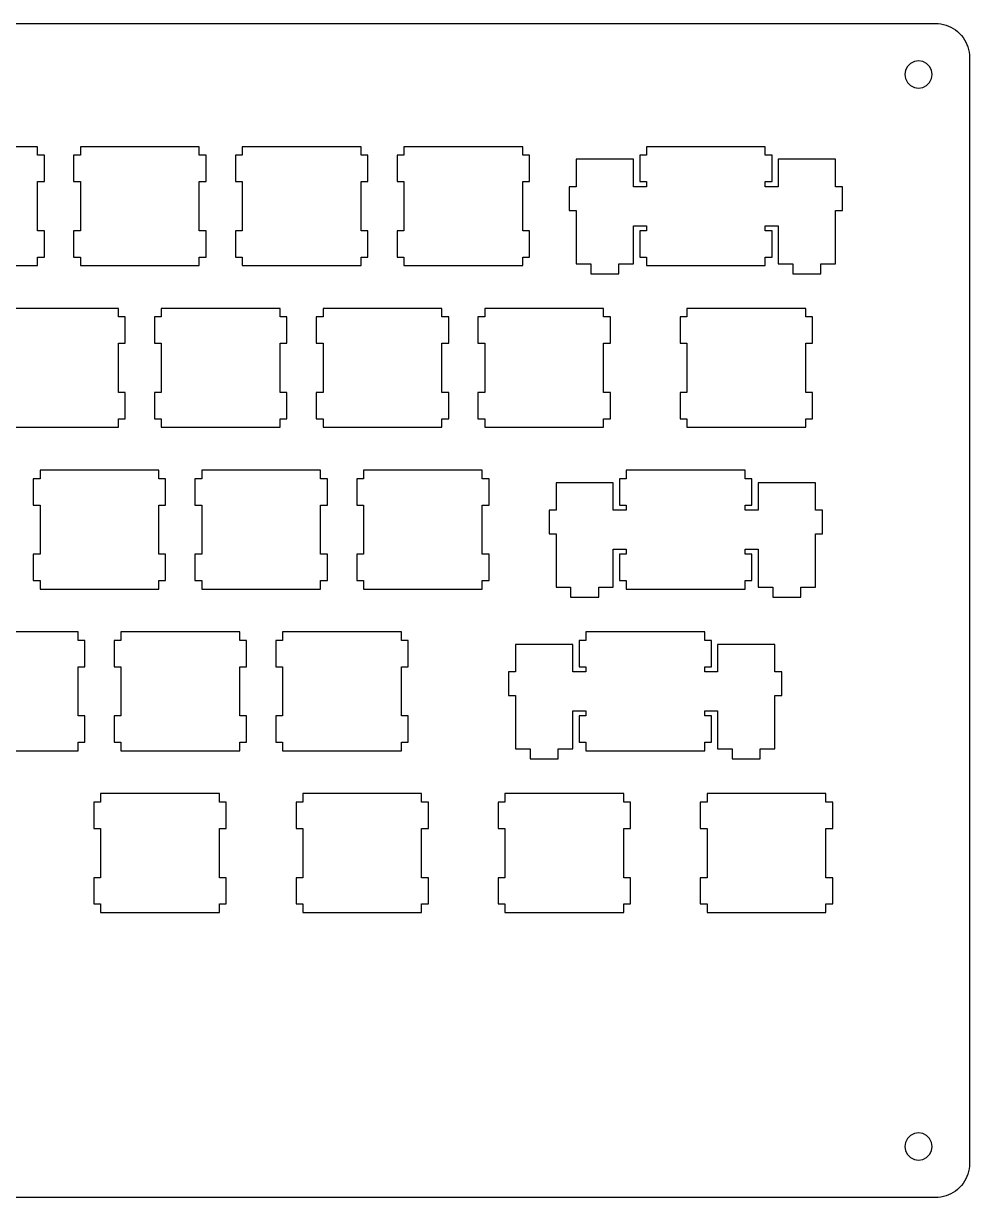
# Model space of a CAD drawing. Extents: x 0 to 310, y 0 to 138.
# Drawn here: x 198.4 to 309.8, y 0.1 to 138.4 of the extents above; entities that cross this region are included whole.
import ezdxf

# ---------------------------------------------------------------- set-up
doc = ezdxf.new("R2010")
doc.units = 0
doc.layers.get('0').update_dxf_attribs({"linetype": 'CONTINUOUS'})

msp = doc.modelspace()

# ---------------------------------------------------------------- linework, layer by layer
at = {"color": 0}
for p, q in [((4.09416, 138.374), (305.846, 138.373)), ((305.846, 138.373), (306.159, 138.362)), ((306.159, 138.362), (306.47, 138.326)), ((306.47, 138.326), (306.779, 138.264)), ((306.779, 138.264), (307.082, 138.18)), ((307.082, 138.18), (307.376, 138.07)), ((307.376, 138.07), (307.661, 137.94)), ((307.661, 137.94), (307.935, 137.784)), ((307.935, 137.784), (308.197, 137.611)), ((308.197, 137.611), (308.442, 137.416)), ((308.442, 137.416), (308.673, 137.202)), ((308.673, 137.202), (308.887, 136.973)), ((308.887, 136.973), (309.082, 136.726)), ((309.082, 136.726), (309.255, 136.463)), ((309.255, 136.463), (309.409, 136.19)), ((309.409, 136.19), (309.541, 135.905)), ((309.541, 135.905), (309.649, 135.61)), ((309.649, 135.61), (309.735, 135.308)), ((309.735, 135.308), (309.795, 135.001)), ((309.795, 135.001), (309.833, 134.687)), ((309.833, 134.687), (309.846, 134.375)), ((309.846, 134.375), (309.846, 4.07211)), ((302.323, 132.869), (302.245, 132.374)), ((302.551, 133.315), (302.323, 132.869)), ((302.905, 133.67), (302.551, 133.315)), ((303.35, 133.897), (302.905, 133.67)), ((303.846, 133.974), (303.35, 133.897)), ((304.34, 133.897), (303.846, 133.974)), ((304.786, 133.67), (304.34, 133.897)), ((305.14, 133.315), (304.786, 133.67)), ((305.366, 132.869), (305.14, 133.315)), ((305.446, 132.374), (305.366, 132.869)), ((302.245, 132.374), (302.323, 131.88)), ((302.323, 131.88), (302.551, 131.434)), ((302.551, 131.434), (302.905, 131.08)), ((304.786, 131.08), (305.14, 131.434)), ((305.14, 131.434), (305.366, 131.88)), ((305.366, 131.88), (305.446, 132.374)), ((302.905, 131.08), (303.35, 130.852)), ((303.35, 130.852), (303.846, 130.773)), ((303.846, 130.773), (304.34, 130.852)), ((304.34, 130.852), (304.786, 131.08)), ((200.069, 123.85), (186.069, 123.85)), ((200.069, 122.849), (200.069, 123.85)), ((205.119, 123.85), (205.119, 122.849)), ((219.119, 123.85), (205.119, 123.85)), ((219.119, 122.849), (219.119, 123.85)), ((224.169, 123.85), (224.169, 122.849)), ((238.169, 123.85), (224.169, 123.85)), ((238.169, 122.849), (238.169, 123.85)), ((243.219, 123.85), (243.219, 122.849)), ((257.219, 123.85), (243.219, 123.85)), ((257.219, 122.849), (257.219, 123.85)), ((271.794, 123.85), (271.794, 122.849)), ((285.794, 123.85), (271.794, 123.85)), ((285.794, 122.849), (285.794, 123.85)), ((200.87, 122.849), (200.069, 122.849)), ((200.87, 119.749), (200.87, 122.849)), ((205.119, 122.849), (204.32, 122.849)), ((204.32, 122.849), (204.32, 119.749)), ((219.92, 122.849), (219.119, 122.849)), ((219.92, 119.749), (219.92, 122.849)), ((224.169, 122.849), (223.37, 122.849)), ((223.37, 122.849), (223.37, 119.749)), ((238.97, 122.849), (238.169, 122.849)), ((238.97, 119.749), (238.97, 122.849)), ((243.219, 122.849), (242.42, 122.849)), ((242.42, 122.849), (242.42, 119.749)), ((258.02, 122.849), (257.219, 122.849)), ((258.02, 119.749), (258.02, 122.849)), ((270.269, 122.381), (263.519, 122.381)), ((263.519, 122.381), (263.519, 119.149)), ((270.269, 119.149), (270.269, 122.381)), ((271.794, 122.849), (270.995, 122.849)), ((270.995, 122.849), (270.995, 119.749)), ((286.595, 122.849), (285.794, 122.849)), ((286.595, 119.749), (286.595, 122.849)), ((294.069, 122.381), (287.32, 122.381)), ((287.32, 122.381), (287.32, 119.149)), ((294.069, 119.149), (294.069, 122.381)), ((200.069, 113.949), (200.069, 119.749)), ((200.069, 119.749), (200.87, 119.749)), ((204.32, 119.749), (205.119, 119.749)), ((205.119, 119.749), (205.119, 113.949)), ((219.119, 113.949), (219.119, 119.749)), ((219.119, 119.749), (219.92, 119.749)), ((223.37, 119.749), (224.169, 119.749)), ((224.169, 119.749), (224.169, 113.949)), ((238.169, 113.949), (238.169, 119.749)), ((238.169, 119.749), (238.97, 119.749)), ((242.42, 119.749), (243.219, 119.749)), ((243.219, 119.749), (243.219, 113.949)), ((257.219, 113.949), (257.219, 119.749)), ((257.219, 119.749), (258.02, 119.749)), ((263.519, 119.149), (262.695, 119.149)), ((262.695, 119.149), (262.695, 116.349)), ((271.794, 119.149), (270.269, 119.149)), ((270.995, 119.749), (271.794, 119.749)), ((271.794, 119.749), (271.794, 119.149)), ((285.794, 119.149), (285.794, 119.749)), ((285.794, 119.749), (286.595, 119.749)), ((287.32, 119.149), (285.794, 119.149)), ((294.895, 119.149), (294.069, 119.149)), ((294.895, 116.349), (294.895, 119.149)), ((262.695, 116.349), (263.519, 116.349)), ((263.519, 116.349), (263.519, 110.078)), ((294.069, 110.078), (294.069, 116.349)), ((294.069, 116.349), (294.895, 116.349)), ((200.87, 113.949), (200.069, 113.949)), ((200.87, 110.849), (200.87, 113.949)), ((205.119, 113.949), (204.32, 113.949)), ((204.32, 113.949), (204.32, 110.849)), ((219.92, 113.949), (219.119, 113.949)), ((219.92, 110.849), (219.92, 113.949)), ((224.169, 113.949), (223.37, 113.949)), ((223.37, 113.949), (223.37, 110.849)), ((238.97, 113.949), (238.169, 113.949)), ((238.97, 110.849), (238.97, 113.949)), ((243.219, 113.949), (242.42, 113.949)), ((242.42, 113.949), (242.42, 110.849)), ((258.02, 113.949), (257.219, 113.949)), ((258.02, 110.849), (258.02, 113.949)), ((270.269, 110.078), (270.269, 114.548)), ((270.269, 114.548), (271.794, 114.548)), ((271.794, 113.949), (270.995, 113.949)), ((270.995, 113.949), (270.995, 110.849)), ((271.794, 114.548), (271.794, 113.949)), ((285.794, 113.949), (285.794, 114.548)), ((285.794, 114.548), (287.32, 114.548)), ((286.595, 113.949), (285.794, 113.949)), ((286.595, 110.849), (286.595, 113.949)), ((287.32, 114.548), (287.32, 110.078)), ((200.069, 109.85), (200.069, 110.849)), ((200.069, 110.849), (200.87, 110.849)), ((204.32, 110.849), (205.119, 110.849)), ((205.119, 110.849), (205.119, 109.85)), ((219.119, 109.85), (219.119, 110.849)), ((219.119, 110.849), (219.92, 110.849)), ((223.37, 110.849), (224.169, 110.849)), ((224.169, 110.849), (224.169, 109.85)), ((238.169, 109.85), (238.169, 110.849)), ((238.169, 110.849), (238.97, 110.849)), ((242.42, 110.849), (243.219, 110.849)), ((243.219, 110.849), (243.219, 109.85)), ((257.219, 109.85), (257.219, 110.849)), ((257.219, 110.849), (258.02, 110.849)), ((270.995, 110.849), (271.794, 110.849)), ((271.794, 110.849), (271.794, 109.85)), ((285.794, 109.85), (285.794, 110.849)), ((285.794, 110.849), (286.595, 110.849)), ((186.069, 109.85), (200.069, 109.85)), ((205.119, 109.85), (219.119, 109.85)), ((224.169, 109.85), (238.169, 109.85)), ((243.219, 109.85), (257.219, 109.85)), ((263.519, 110.078), (265.245, 110.078)), ((265.245, 110.078), (265.245, 108.88)), ((268.545, 108.88), (268.545, 110.078)), ((268.545, 110.078), (270.269, 110.078)), ((271.794, 109.85), (285.794, 109.85)), ((287.32, 110.078), (289.045, 110.078)), ((289.045, 110.078), (289.045, 108.88)), ((292.345, 108.88), (292.345, 110.078)), ((292.345, 110.078), (294.069, 110.078)), ((265.245, 108.88), (268.545, 108.88)), ((289.045, 108.88), (292.345, 108.88)), ((209.594, 104.8), (195.594, 104.8)), ((209.594, 103.799), (209.594, 104.8)), ((210.395, 103.799), (209.594, 103.799)), ((210.395, 100.699), (210.395, 103.799)), ((214.644, 103.799), (213.845, 103.799)), ((213.845, 103.799), (213.845, 100.699)), ((214.644, 104.8), (214.644, 103.799)), ((228.644, 104.8), (214.644, 104.8)), ((228.644, 103.799), (228.644, 104.8)), ((229.445, 103.799), (228.644, 103.799)), ((229.445, 100.699), (229.445, 103.799)), ((233.694, 103.799), (232.895, 103.799)), ((232.895, 103.799), (232.895, 100.699)), ((233.694, 104.8), (233.694, 103.799)), ((247.694, 104.8), (233.694, 104.8)), ((247.694, 103.799), (247.694, 104.8)), ((248.495, 103.799), (247.694, 103.799)), ((248.495, 100.699), (248.495, 103.799)), ((252.743, 103.799), (251.945, 103.799)), ((251.945, 103.799), (251.945, 100.699)), ((252.743, 104.8), (252.743, 103.799)), ((266.744, 104.8), (252.743, 104.8)), ((266.744, 103.799), (266.744, 104.8)), ((267.545, 103.799), (266.744, 103.799)), ((267.545, 100.699), (267.545, 103.799)), ((276.557, 103.799), (275.757, 103.799)), ((275.757, 103.799), (275.757, 100.699)), ((276.557, 104.8), (276.557, 103.799)), ((290.557, 104.8), (276.557, 104.8)), ((290.557, 103.799), (290.557, 104.8)), ((291.357, 103.799), (290.557, 103.799)), ((291.357, 100.699), (291.357, 103.799)), ((209.594, 94.8986), (209.594, 100.699)), ((209.594, 100.699), (210.395, 100.699)), ((213.845, 100.699), (214.644, 100.699)), ((214.644, 100.699), (214.644, 94.8986)), ((228.644, 94.8986), (228.644, 100.699)), ((228.644, 100.699), (229.445, 100.699)), ((232.895, 100.699), (233.694, 100.699)), ((233.694, 100.699), (233.694, 94.8986)), ((247.694, 94.8986), (247.694, 100.699)), ((247.694, 100.699), (248.495, 100.699)), ((251.945, 100.699), (252.743, 100.699)), ((252.743, 100.699), (252.743, 94.8986)), ((266.744, 94.8986), (266.744, 100.699)), ((266.744, 100.699), (267.545, 100.699)), ((275.757, 100.699), (276.557, 100.699)), ((276.557, 100.699), (276.557, 94.8986)), ((290.557, 94.8986), (290.557, 100.699)), ((290.557, 100.699), (291.357, 100.699)), ((210.395, 94.8986), (209.594, 94.8986)), ((210.395, 91.7995), (210.395, 94.8986)), ((214.644, 94.8986), (213.845, 94.8986)), ((213.845, 94.8986), (213.845, 91.7995)), ((229.445, 94.8986), (228.644, 94.8986)), ((229.445, 91.7995), (229.445, 94.8986)), ((233.694, 94.8986), (232.895, 94.8986)), ((232.895, 94.8986), (232.895, 91.7995)), ((248.495, 94.8986), (247.694, 94.8986)), ((248.495, 91.7995), (248.495, 94.8986)), ((252.743, 94.8986), (251.945, 94.8986)), ((251.945, 94.8986), (251.945, 91.7995)), ((267.545, 94.8986), (266.744, 94.8986)), ((267.545, 91.7995), (267.545, 94.8986)), ((276.557, 94.8986), (275.757, 94.8986)), ((275.757, 94.8986), (275.757, 91.7995)), ((291.357, 94.8986), (290.557, 94.8986)), ((291.357, 91.7995), (291.357, 94.8986)), ((209.594, 90.8004), (209.594, 91.7995)), ((209.594, 91.7995), (210.395, 91.7995)), ((213.845, 91.7995), (214.644, 91.7995)), ((214.644, 91.7995), (214.644, 90.8004)), ((228.644, 90.8004), (228.644, 91.7995)), ((228.644, 91.7995), (229.445, 91.7995)), ((232.895, 91.7995), (233.694, 91.7995)), ((233.694, 91.7995), (233.694, 90.8004)), ((247.694, 90.8004), (247.694, 91.7995)), ((247.694, 91.7995), (248.495, 91.7995)), ((251.945, 91.7995), (252.743, 91.7995)), ((252.743, 91.7995), (252.743, 90.8004)), ((266.744, 90.8004), (266.744, 91.7995)), ((266.744, 91.7995), (267.545, 91.7995)), ((275.757, 91.7995), (276.557, 91.7995)), ((276.557, 91.7995), (276.557, 90.8004)), ((290.557, 90.8004), (290.557, 91.7995)), ((290.557, 91.7995), (291.357, 91.7995)), ((195.594, 90.8004), (209.594, 90.8004)), ((214.644, 90.8004), (228.644, 90.8004)), ((233.694, 90.8004), (247.694, 90.8004)), ((252.743, 90.8004), (266.744, 90.8004)), ((276.557, 90.8004), (290.557, 90.8004)), ((200.357, 85.7497), (200.357, 84.7492)), ((214.357, 85.7497), (200.357, 85.7497)), ((214.357, 84.7492), (214.357, 85.7497)), ((219.407, 85.7497), (219.407, 84.7492)), ((233.407, 85.7497), (219.407, 85.7497)), ((233.407, 84.7492), (233.407, 85.7497)), ((238.457, 85.7497), (238.457, 84.7492)), ((252.457, 85.7497), (238.457, 85.7497)), ((252.457, 84.7492), (252.457, 85.7497)), ((269.413, 85.7497), (269.413, 84.7492)), ((283.413, 85.7497), (269.413, 85.7497)), ((283.413, 84.7492), (283.413, 85.7497)), ((200.357, 84.7492), (199.557, 84.7492)), ((199.557, 84.7492), (199.557, 81.6487)), ((215.157, 84.7492), (214.357, 84.7492)), ((215.157, 81.6487), (215.157, 84.7492)), ((219.407, 84.7492), (218.607, 84.7492)), ((218.607, 84.7492), (218.607, 81.6487)), ((234.207, 84.7492), (233.407, 84.7492)), ((234.207, 81.6487), (234.207, 84.7492)), ((238.457, 84.7492), (237.657, 84.7492)), ((237.657, 84.7492), (237.657, 81.6487)), ((253.256, 84.7492), (252.457, 84.7492)), ((253.256, 81.6487), (253.256, 84.7492)), ((269.413, 84.7492), (268.613, 84.7492)), ((268.613, 84.7492), (268.613, 81.6487)), ((284.212, 84.7492), (283.413, 84.7492)), ((284.212, 81.6487), (284.212, 84.7492)), ((267.888, 84.2793), (261.138, 84.2793)), ((261.138, 84.2793), (261.138, 81.0479)), ((267.888, 81.0479), (267.888, 84.2793)), ((291.688, 84.2793), (284.938, 84.2793)), ((284.938, 84.2793), (284.938, 81.0479)), ((291.688, 81.0479), (291.688, 84.2793)), ((199.557, 81.6487), (200.357, 81.6487)), ((200.357, 81.6487), (200.357, 75.8486)), ((214.357, 75.8486), (214.357, 81.6487)), ((214.357, 81.6487), (215.157, 81.6487)), ((218.607, 81.6487), (219.407, 81.6487)), ((219.407, 81.6487), (219.407, 75.8486)), ((233.407, 75.8486), (233.407, 81.6487)), ((233.407, 81.6487), (234.207, 81.6487)), ((237.657, 81.6487), (238.457, 81.6487)), ((238.457, 81.6487), (238.457, 75.8486)), ((252.457, 75.8486), (252.457, 81.6487)), ((252.457, 81.6487), (253.256, 81.6487)), ((268.613, 81.6487), (269.413, 81.6487)), ((269.413, 81.6487), (269.413, 81.0479)), ((283.413, 81.0479), (283.413, 81.6487)), ((283.413, 81.6487), (284.212, 81.6487)), ((261.138, 81.0479), (260.313, 81.0479)), ((260.313, 81.0479), (260.313, 78.2493)), ((269.413, 81.0479), (267.888, 81.0479)), ((284.938, 81.0479), (283.413, 81.0479)), ((292.513, 81.0479), (291.688, 81.0479)), ((292.513, 78.2493), (292.513, 81.0479)), ((260.313, 78.2493), (261.138, 78.2493)), ((261.138, 78.2493), (261.138, 71.9776)), ((291.688, 71.9776), (291.688, 78.2493)), ((291.688, 78.2493), (292.513, 78.2493)), ((267.888, 71.9776), (267.888, 76.448)), ((267.888, 76.448), (269.413, 76.448)), ((269.413, 76.448), (269.413, 75.8486)), ((283.413, 75.8486), (283.413, 76.448)), ((283.413, 76.448), (284.938, 76.448)), ((284.938, 76.448), (284.938, 71.9776)), ((200.357, 75.8486), (199.557, 75.8486)), ((199.557, 75.8486), (199.557, 72.7495)), ((215.157, 75.8486), (214.357, 75.8486)), ((215.157, 72.7495), (215.157, 75.8486)), ((219.407, 75.8486), (218.607, 75.8486)), ((218.607, 75.8486), (218.607, 72.7495)), ((234.207, 75.8486), (233.407, 75.8486)), ((234.207, 72.7495), (234.207, 75.8486)), ((238.457, 75.8486), (237.657, 75.8486)), ((237.657, 75.8486), (237.657, 72.7495)), ((253.256, 75.8486), (252.457, 75.8486)), ((253.256, 72.7495), (253.256, 75.8486)), ((269.413, 75.8486), (268.613, 75.8486)), ((268.613, 75.8486), (268.613, 72.7495)), ((284.212, 75.8486), (283.413, 75.8486)), ((284.212, 72.7495), (284.212, 75.8486)), ((199.557, 72.7495), (200.357, 72.7495)), ((200.357, 72.7495), (200.357, 71.7504)), ((214.357, 71.7504), (214.357, 72.7495)), ((214.357, 72.7495), (215.157, 72.7495)), ((218.607, 72.7495), (219.407, 72.7495)), ((219.407, 72.7495), (219.407, 71.7504)), ((233.407, 71.7504), (233.407, 72.7495)), ((233.407, 72.7495), (234.207, 72.7495)), ((237.657, 72.7495), (238.457, 72.7495)), ((238.457, 72.7495), (238.457, 71.7504)), ((252.457, 71.7504), (252.457, 72.7495)), ((252.457, 72.7495), (253.256, 72.7495)), ((261.138, 71.9776), (262.862, 71.9776)), ((262.862, 71.9776), (262.862, 70.7803)), ((266.163, 70.7803), (266.163, 71.9776)), ((266.163, 71.9776), (267.888, 71.9776)), ((268.613, 72.7495), (269.413, 72.7495)), ((269.413, 72.7495), (269.413, 71.7504)), ((283.413, 71.7504), (283.413, 72.7495)), ((283.413, 72.7495), (284.212, 72.7495)), ((284.938, 71.9776), (286.662, 71.9776)), ((286.662, 71.9776), (286.662, 70.7803)), ((289.963, 70.7803), (289.963, 71.9776)), ((289.963, 71.9776), (291.688, 71.9776)), ((200.357, 71.7504), (214.357, 71.7504)), ((219.407, 71.7504), (233.407, 71.7504)), ((238.457, 71.7504), (252.457, 71.7504)), ((262.862, 70.7803), (266.163, 70.7803)), ((269.413, 71.7504), (283.413, 71.7504)), ((286.662, 70.7803), (289.963, 70.7803)), ((204.832, 66.6997), (190.832, 66.6997)), ((204.832, 65.6992), (204.832, 66.6997)), ((209.882, 66.6997), (209.882, 65.6992)), ((223.882, 66.6997), (209.882, 66.6997)), ((223.882, 65.6992), (223.882, 66.6997)), ((228.932, 66.6997), (228.932, 65.6992)), ((242.932, 66.6997), (228.932, 66.6997)), ((242.932, 65.6992), (242.932, 66.6997)), ((264.651, 66.6997), (264.651, 65.6992)), ((278.65, 66.6997), (264.651, 66.6997)), ((278.65, 65.6992), (278.65, 66.6997)), ((205.632, 65.6992), (204.832, 65.6992)), ((205.632, 62.5987), (205.632, 65.6992)), ((209.882, 65.6992), (209.082, 65.6992)), ((209.082, 65.6992), (209.082, 62.5987)), ((224.682, 65.6992), (223.882, 65.6992)), ((224.682, 62.5987), (224.682, 65.6992)), ((228.932, 65.6992), (228.132, 65.6992)), ((228.132, 65.6992), (228.132, 62.5987)), ((243.732, 65.6992), (242.932, 65.6992)), ((243.732, 62.5987), (243.732, 65.6992)), ((263.125, 65.2293), (256.376, 65.2293)), ((256.376, 65.2293), (256.376, 61.9979)), ((263.125, 61.9979), (263.125, 65.2293)), ((264.651, 65.6992), (263.85, 65.6992)), ((263.85, 65.6992), (263.85, 62.5987)), ((279.451, 65.6992), (278.65, 65.6992)), ((279.451, 62.5987), (279.451, 65.6992)), ((286.925, 65.2293), (280.176, 65.2293)), ((280.176, 65.2293), (280.176, 61.9979)), ((286.925, 61.9979), (286.925, 65.2293)), ((204.832, 56.7986), (204.832, 62.5987)), ((204.832, 62.5987), (205.632, 62.5987)), ((209.082, 62.5987), (209.882, 62.5987)), ((209.882, 62.5987), (209.882, 56.7986)), ((223.882, 56.7986), (223.882, 62.5987)), ((223.882, 62.5987), (224.682, 62.5987)), ((228.132, 62.5987), (228.932, 62.5987)), ((228.932, 62.5987), (228.932, 56.7986)), ((242.932, 56.7986), (242.932, 62.5987)), ((242.932, 62.5987), (243.732, 62.5987)), ((263.85, 62.5987), (264.651, 62.5987)), ((264.651, 62.5987), (264.651, 61.9979)), ((278.65, 61.9979), (278.65, 62.5987)), ((278.65, 62.5987), (279.451, 62.5987)), ((256.376, 61.9979), (255.55, 61.9979)), ((255.55, 61.9979), (255.55, 59.1993)), ((264.651, 61.9979), (263.125, 61.9979)), ((280.176, 61.9979), (278.65, 61.9979)), ((287.751, 61.9979), (286.925, 61.9979)), ((287.751, 59.1993), (287.751, 61.9979)), ((255.55, 59.1993), (256.376, 59.1993)), ((256.376, 59.1993), (256.376, 52.9276)), ((286.925, 52.9276), (286.925, 59.1993)), ((286.925, 59.1993), (287.751, 59.1993)), ((205.632, 56.7986), (204.832, 56.7986)), ((205.632, 53.6995), (205.632, 56.7986)), ((209.882, 56.7986), (209.082, 56.7986)), ((209.082, 56.7986), (209.082, 53.6995)), ((224.682, 56.7986), (223.882, 56.7986)), ((224.682, 53.6995), (224.682, 56.7986)), ((228.932, 56.7986), (228.132, 56.7986)), ((228.132, 56.7986), (228.132, 53.6995)), ((243.732, 56.7986), (242.932, 56.7986)), ((243.732, 53.6995), (243.732, 56.7986)), ((263.125, 52.9276), (263.125, 57.398)), ((263.125, 57.398), (264.651, 57.398)), ((264.651, 56.7986), (263.85, 56.7986)), ((263.85, 56.7986), (263.85, 53.6995)), ((264.651, 57.398), (264.651, 56.7986)), ((278.65, 56.7986), (278.65, 57.398)), ((278.65, 57.398), (280.176, 57.398)), ((279.451, 56.7986), (278.65, 56.7986)), ((279.451, 53.6995), (279.451, 56.7986)), ((280.176, 57.398), (280.176, 52.9276)), ((190.832, 52.7004), (204.832, 52.7004)), ((204.832, 52.7004), (204.832, 53.6995)), ((204.832, 53.6995), (205.632, 53.6995)), ((209.082, 53.6995), (209.882, 53.6995)), ((209.882, 53.6995), (209.882, 52.7004)), ((209.882, 52.7004), (223.882, 52.7004)), ((223.882, 52.7004), (223.882, 53.6995)), ((223.882, 53.6995), (224.682, 53.6995)), ((228.132, 53.6995), (228.932, 53.6995)), ((228.932, 53.6995), (228.932, 52.7004)), ((228.932, 52.7004), (242.932, 52.7004)), ((242.932, 52.7004), (242.932, 53.6995)), ((242.932, 53.6995), (243.732, 53.6995)), ((256.376, 52.9276), (258.101, 52.9276)), ((258.101, 52.9276), (258.101, 51.7303)), ((261.401, 51.7303), (261.401, 52.9276)), ((261.401, 52.9276), (263.125, 52.9276)), ((263.85, 53.6995), (264.651, 53.6995)), ((264.651, 53.6995), (264.651, 52.7004)), ((264.651, 52.7004), (278.65, 52.7004)), ((278.65, 52.7004), (278.65, 53.6995)), ((278.65, 53.6995), (279.451, 53.6995)), ((280.176, 52.9276), (281.901, 52.9276)), ((281.901, 52.9276), (281.901, 51.7303)), ((285.2, 51.7303), (285.2, 52.9276)), ((285.2, 52.9276), (286.925, 52.9276)), ((258.101, 51.7303), (261.401, 51.7303)), ((281.901, 51.7303), (285.2, 51.7303)), ((207.501, 47.6497), (207.501, 46.6492)), ((221.5, 47.6497), (207.501, 47.6497)), ((221.5, 46.6492), (221.5, 47.6497)), ((231.313, 47.6497), (231.313, 46.6492)), ((245.313, 47.6497), (231.313, 47.6497)), ((245.313, 46.6492), (245.313, 47.6497)), ((255.126, 47.6497), (255.126, 46.6492)), ((269.125, 47.6497), (255.126, 47.6497)), ((269.125, 46.6492), (269.125, 47.6497)), ((278.938, 47.6497), (278.938, 46.6492)), ((292.938, 47.6497), (278.938, 47.6497)), ((292.938, 46.6492), (292.938, 47.6497)), ((207.501, 46.6492), (206.7, 46.6492)), ((206.7, 46.6492), (206.7, 43.5487)), ((222.301, 46.6492), (221.5, 46.6492)), ((222.301, 43.5487), (222.301, 46.6492)), ((231.313, 46.6492), (230.513, 46.6492)), ((230.513, 46.6492), (230.513, 43.5487)), ((246.112, 46.6492), (245.313, 46.6492)), ((246.112, 43.5487), (246.112, 46.6492)), ((255.126, 46.6492), (254.325, 46.6492)), ((254.325, 46.6492), (254.325, 43.5487)), ((269.926, 46.6492), (269.125, 46.6492)), ((269.926, 43.5487), (269.926, 46.6492)), ((278.938, 46.6492), (278.138, 46.6492)), ((278.138, 46.6492), (278.138, 43.5487)), ((293.737, 46.6492), (292.938, 46.6492)), ((293.737, 43.5487), (293.737, 46.6492)), ((206.7, 43.5487), (207.501, 43.5487)), ((207.501, 43.5487), (207.501, 37.7486)), ((221.5, 37.7486), (221.5, 43.5487)), ((221.5, 43.5487), (222.301, 43.5487)), ((230.513, 43.5487), (231.313, 43.5487)), ((231.313, 43.5487), (231.313, 37.7486)), ((245.313, 37.7486), (245.313, 43.5487)), ((245.313, 43.5487), (246.112, 43.5487)), ((254.325, 43.5487), (255.126, 43.5487)), ((255.126, 43.5487), (255.126, 37.7486)), ((269.125, 37.7486), (269.125, 43.5487)), ((269.125, 43.5487), (269.926, 43.5487)), ((278.138, 43.5487), (278.938, 43.5487)), ((278.938, 43.5487), (278.938, 37.7486)), ((292.938, 37.7486), (292.938, 43.5487)), ((292.938, 43.5487), (293.737, 43.5487)), ((207.501, 37.7486), (206.7, 37.7486)), ((206.7, 37.7486), (206.7, 34.6494)), ((222.301, 37.7486), (221.5, 37.7486)), ((222.301, 34.6494), (222.301, 37.7486)), ((231.313, 37.7486), (230.513, 37.7486)), ((230.513, 37.7486), (230.513, 34.6494)), ((246.112, 37.7486), (245.313, 37.7486)), ((246.112, 34.6494), (246.112, 37.7486)), ((255.126, 37.7486), (254.325, 37.7486)), ((254.325, 37.7486), (254.325, 34.6494)), ((269.926, 37.7486), (269.125, 37.7486)), ((269.926, 34.6494), (269.926, 37.7486)), ((278.938, 37.7486), (278.138, 37.7486)), ((278.138, 37.7486), (278.138, 34.6494)), ((293.737, 37.7486), (292.938, 37.7486)), ((293.737, 34.6494), (293.737, 37.7486)), ((206.7, 34.6494), (207.501, 34.6494)), ((207.501, 34.6494), (207.501, 33.6503)), ((221.5, 33.6503), (221.5, 34.6494)), ((221.5, 34.6494), (222.301, 34.6494)), ((230.513, 34.6494), (231.313, 34.6494)), ((231.313, 34.6494), (231.313, 33.6503)), ((245.313, 33.6503), (245.313, 34.6494)), ((245.313, 34.6494), (246.112, 34.6494)), ((254.325, 34.6494), (255.126, 34.6494)), ((255.126, 34.6494), (255.126, 33.6503)), ((269.125, 33.6503), (269.125, 34.6494)), ((269.125, 34.6494), (269.926, 34.6494)), ((278.138, 34.6494), (278.938, 34.6494)), ((278.938, 34.6494), (278.938, 33.6503)), ((292.938, 33.6503), (292.938, 34.6494)), ((292.938, 34.6494), (293.737, 34.6494)), ((207.501, 33.6503), (221.5, 33.6503)), ((231.313, 33.6503), (245.313, 33.6503)), ((255.126, 33.6503), (269.125, 33.6503)), ((278.938, 33.6503), (292.938, 33.6503)), ((302.551, 7.01283), (302.323, 6.56773)), ((302.905, 7.36836), (302.551, 7.01283)), ((303.35, 7.59576), (302.905, 7.36836)), ((303.846, 7.67292), (303.35, 7.59576)), ((304.34, 7.59576), (303.846, 7.67292)), ((304.786, 7.36836), (304.34, 7.59576)), ((305.14, 7.01283), (304.786, 7.36836)), ((305.366, 6.56773), (305.14, 7.01283)), ((302.323, 6.56773), (302.245, 6.07162)), ((302.245, 6.07162), (302.323, 5.57967)), ((302.323, 5.57967), (302.551, 5.13182)), ((305.14, 5.13182), (305.366, 5.57967)), ((305.446, 6.07162), (305.366, 6.56773)), ((305.366, 5.57967), (305.446, 6.07162)), ((302.551, 5.13182), (302.905, 4.77767)), ((302.905, 4.77767), (303.35, 4.55306)), ((303.35, 4.55306), (303.846, 4.47449)), ((303.846, 4.47449), (304.34, 4.55306)), ((304.34, 4.55306), (304.786, 4.77767)), ((304.786, 4.77767), (305.14, 5.13182)), ((309.649, 2.836), (309.541, 2.54248)), ((309.735, 3.14055), (309.649, 2.836)), ((309.795, 3.44923), (309.735, 3.14055)), ((309.833, 3.75931), (309.795, 3.44923)), ((309.846, 4.07211), (309.833, 3.75931)), ((308.887, 1.47726), (308.673, 1.24575)), ((309.082, 1.72117), (308.887, 1.47726)), ((309.255, 1.983), (309.082, 1.72117)), ((309.409, 2.2586), (309.255, 1.983)), ((309.541, 2.54248), (309.409, 2.2586)), ((305.846, 0.07304), (4.09416, 0.07166)), ((306.159, 0.08544), (305.846, 0.07304)), ((306.47, 0.12402), (306.159, 0.08544)), ((306.779, 0.18466), (306.47, 0.12402)), ((307.082, 0.27009), (306.779, 0.18466)), ((307.376, 0.37758), (307.082, 0.27009)), ((307.661, 0.50987), (307.376, 0.37758)), ((307.935, 0.66284), (307.661, 0.50987)), ((308.197, 0.83647), (307.935, 0.66284)), ((308.442, 1.03077), (308.197, 0.83647)), ((308.673, 1.24575), (308.442, 1.03077))]:
    msp.add_line(p, q, dxfattribs=at)

doc.saveas('drawing.dxf')
